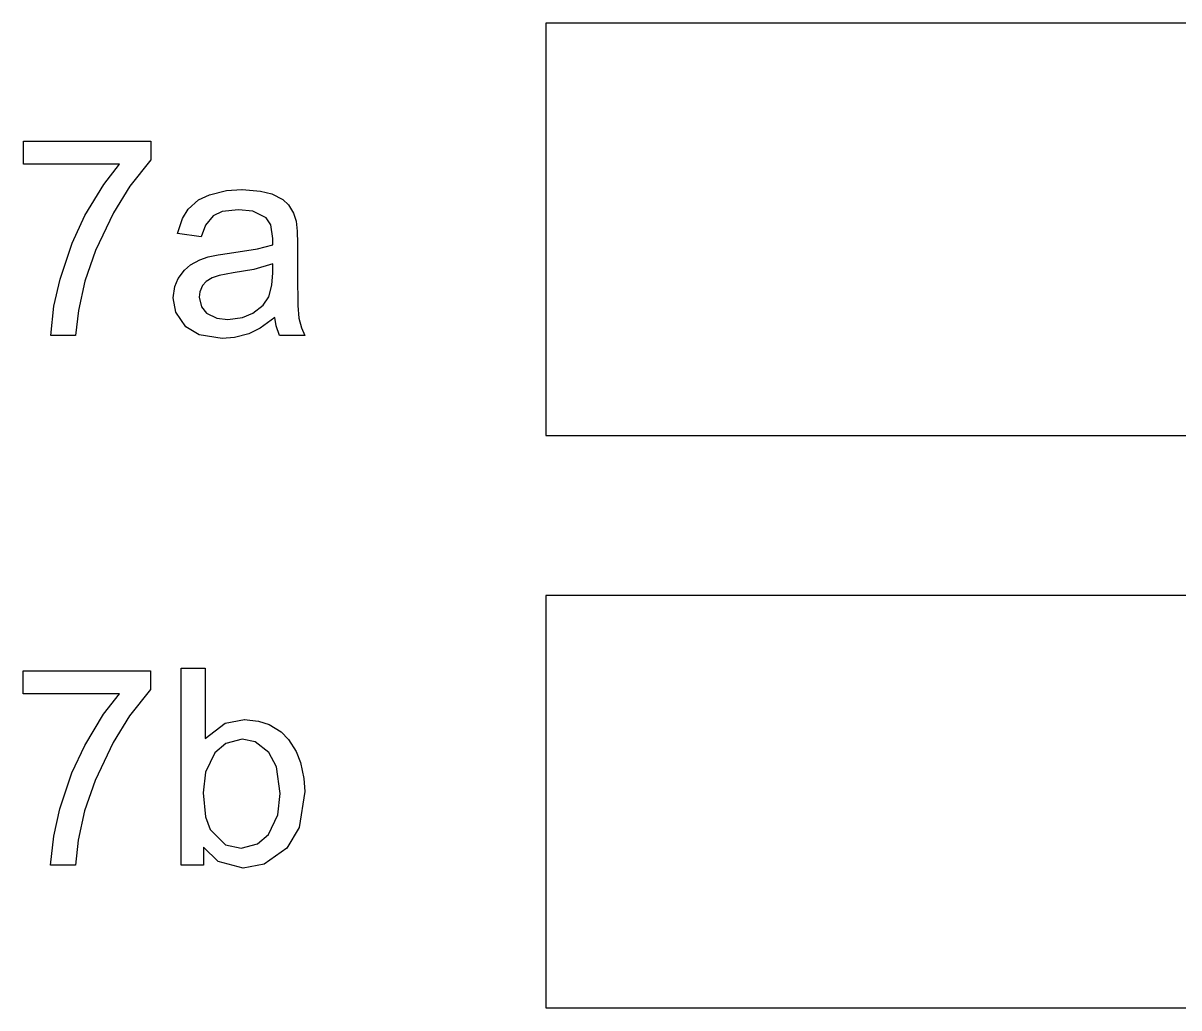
# Model space of a CAD drawing. Header units: millimetres. Extents: x -489 to 574, y -241 to 530.
# Drawn here: x -327.1 to -273.8, y -47.3 to -1.8 of the extents above; entities that cross this region are included whole.
import ezdxf

# ---------------------------------------------------------------- set-up
doc = ezdxf.new("R2010")
doc.units = ezdxf.units.MM
doc.layers.add('01_线宽0.15', color=7, linetype='Continuous')
doc.layers.add('实填充图层01', color=7, linetype='Continuous')

# ---------------------------------------------------------------- blocks, each defined once
blk = doc.blocks.new('图块0884_无名图块')
at = {"layer": '实填充图层01'}
for p, q in [((0.86, 1.229), (-0.107, 0.003)), ((-0.107, 0.003), (-0.86, -1.229))]:
    blk.add_line(p, q, dxfattribs=at)
blk = doc.blocks.new('图块0885_无名图块')
at = {"layer": '实填充图层01'}
for p, q in [((0.659, 1.578), (-0.175, -0.167)), ((-0.175, -0.167), (-0.659, -1.578))]:
    blk.add_line(p, q, dxfattribs=at)
blk = doc.blocks.new('图块0886_无名图块')
at = {"layer": '实填充图层01'}
for p, q in [((0.214, 1.251), (-0.085, -0.096)), ((-0.085, -0.096), (-0.214, -1.251))]:
    blk.add_line(p, q, dxfattribs=at)
blk = doc.blocks.new('图块0887_无名图块')
at = {"layer": '实填充图层01'}
for p, q in [((-0.07, 0.045), (0.211, 1.298)), ((-0.211, -1.298), (-0.07, 0.045))]:
    blk.add_line(p, q, dxfattribs=at)
blk = doc.blocks.new('图块0888_无名图块')
at = {"layer": '实填充图层01'}
for p, q in [((-0.017, 0.203), (0.577, 1.468)), ((-0.577, -1.468), (-0.017, 0.203))]:
    blk.add_line(p, q, dxfattribs=at)
blk = doc.blocks.new('图块0889_无名图块')
at = {"layer": '实填充图层01'}
for p, q in [((0.073, 0.252), (0.8, 1.191)), ((-0.8, -1.191), (0.073, 0.252))]:
    blk.add_line(p, q, dxfattribs=at)
blk = doc.blocks.new('图块0890_无名图块')
at = {"layer": '实填充图层01'}
for p, q in [((0.599, 0.374), (-0.084, -0.121)), ((-0.084, -0.121), (-0.599, -0.374))]:
    blk.add_line(p, q, dxfattribs=at)
blk = doc.blocks.new('图块0891_无名图块')
at = {"layer": '实填充图层01'}
for p, q in [((0.617, 0.109), (-0.053, -0.067)), ((-0.053, -0.067), (-0.617, -0.109))]:
    blk.add_line(p, q, dxfattribs=at)
blk = doc.blocks.new('图块0892_无名图块')
at = {"layer": '实填充图层01'}
for p, q in [((-0.224, -0.099), (-0.835, 0.265)), ((0.835, -0.265), (-0.224, -0.099))]:
    blk.add_line(p, q, dxfattribs=at)
blk = doc.blocks.new('图块0893_无名图块')
at = {"layer": '实填充图层01'}
for p, q in [((-0.179, 0.008), (-0.292, 0.675)), ((0.292, -0.675), (-0.179, 0.008))]:
    blk.add_line(p, q, dxfattribs=at)
blk = doc.blocks.new('图块0894_无名图块')
at = {"layer": '实填充图层01'}
for p, q in [((-0.11, -0.441), (-0.041, 0.073)), ((-0.041, 0.073), (0.11, 0.441))]:
    blk.add_line(p, q, dxfattribs=at)
blk = doc.blocks.new('图块0895_无名图块')
at = {"layer": '实填充图层01'}
for p, q in [((-0.289, -0.32), (0.002, 0.077)), ((0.002, 0.077), (0.289, 0.32))]:
    blk.add_line(p, q, dxfattribs=at)
blk = doc.blocks.new('图块0896_无名图块')
at = {"layer": '实填充图层01'}
for p, q in [((-0.402, -0.183), (0.026, 0.051)), ((0.026, 0.051), (0.402, 0.183))]:
    blk.add_line(p, q, dxfattribs=at)
blk = doc.blocks.new('图块0897_无名图块')
at = {"layer": '实填充图层01'}
for p, q in [((-0.497, -0.084), (-0.022, 0.011)), ((-0.022, 0.011), (0.497, 0.084))]:
    blk.add_line(p, q, dxfattribs=at)
blk = doc.blocks.new('图块0898_无名图块')
at = {"layer": '实填充图层01'}
for p, q in [((-0.997, -0.192), (0.296, 0.007)), ((0.296, 0.007), (0.997, 0.192))]:
    blk.add_line(p, q, dxfattribs=at)
blk = doc.blocks.new('图块0899_无名图块')
at = {"layer": '实填充图层01'}
for p, q in [((-0.003, -0.145), (0.002, 0.059)), ((0.002, 0.059), (0.003, 0.145))]:
    blk.add_line(p, q, dxfattribs=at)
blk = doc.blocks.new('图块0900_无名图块')
at = {"layer": '实填充图层01'}
for p, q in [((0.059, 0.156), (-0.159, 0.479)), ((0.159, -0.479), (0.059, 0.156))]:
    blk.add_line(p, q, dxfattribs=at)
blk = doc.blocks.new('图块0901_无名图块')
at = {"layer": '实填充图层01'}
for p, q in [((0.026, 0.116), (-0.637, 0.188)), ((0.637, -0.188), (0.026, 0.116))]:
    blk.add_line(p, q, dxfattribs=at)
blk = doc.blocks.new('图块0902_无名图块')
at = {"layer": '实填充图层01'}
for p, q in [((-0.173, 0.051), (-0.583, -0.139)), ((0.583, 0.139), (-0.173, 0.051))]:
    blk.add_line(p, q, dxfattribs=at)
blk = doc.blocks.new('图块0903_无名图块')
at = {"layer": '实填充图层01'}
for p, q in [((-0.082, 0.047), (-0.278, -0.49)), ((0.278, 0.49), (-0.082, 0.047))]:
    blk.add_line(p, q, dxfattribs=at)
blk = doc.blocks.new('图块0904_无名图块')
at = {"layer": '实填充图层01'}
for p, q in [((-0.018, 0.135), (0.245, 0.567)), ((-0.245, -0.567), (-0.018, 0.135))]:
    blk.add_line(p, q, dxfattribs=at)
blk = doc.blocks.new('图块0905_无名图块')
at = {"layer": '实填充图层01'}
for p, q in [((-0.495, -0.332), (-0.016, 0.088)), ((-0.016, 0.088), (0.495, 0.332))]:
    blk.add_line(p, q, dxfattribs=at)
blk = doc.blocks.new('图块0906_无名图块')
at = {"layer": '实填充图层01'}
for p, q in [((-0.749, -0.116), (0.039, 0.071)), ((0.039, 0.071), (0.749, 0.116))]:
    blk.add_line(p, q, dxfattribs=at)
blk = doc.blocks.new('图块0907_无名图块')
at = {"layer": '实填充图层01'}
for p, q in [((-0.688, 0.1), (0.16, 0.037)), ((0.16, 0.037), (0.688, -0.1))]:
    blk.add_line(p, q, dxfattribs=at)
blk = doc.blocks.new('图块0908_无名图块')
at = {"layer": '实填充图层01'}
for p, q in [((-0.388, 0.25), (0.116, -0.005)), ((0.116, -0.005), (0.388, -0.25))]:
    blk.add_line(p, q, dxfattribs=at)
blk = doc.blocks.new('图块0909_无名图块')
at = {"layer": '实填充图层01'}
for p, q in [((-0.175, 0.381), (0.057, -0.007)), ((0.057, -0.007), (0.175, -0.381))]:
    blk.add_line(p, q, dxfattribs=at)
blk = doc.blocks.new('图块0910_无名图块')
at = {"layer": '实填充图层01'}
for p, q in [((-0.027, 0.513), (0.017, 0.05)), ((0.017, 0.05), (0.027, -0.513))]:
    blk.add_line(p, q, dxfattribs=at)
blk = doc.blocks.new('图块0911_无名图块')
at = {"layer": '实填充图层01'}
for p, q in [((-0.035, 0.983), (-0.013, -0.398)), ((-0.013, -0.398), (0.035, -0.983))]:
    blk.add_line(p, q, dxfattribs=at)
blk = doc.blocks.new('图块0912_无名图块')
at = {"layer": '实填充图层01'}
for p, q in [((-0.136, 0.398), (-0.017, -0.056)), ((-0.017, -0.056), (0.136, -0.398))]:
    blk.add_line(p, q, dxfattribs=at)
blk = doc.blocks.new('图块0913_无名图块')
at = {"layer": '实填充图层01'}
for p, q in [((-0.043, 0.02), (-0.108, 0.413)), ((0.108, -0.413), (-0.043, 0.02))]:
    blk.add_line(p, q, dxfattribs=at)
blk = doc.blocks.new('图块0914_无名图块')
at = {"layer": '实填充图层01'}
for p, q in [((0.915, 0.21), (0.04, -0.044)), ((0.04, -0.044), (-0.915, -0.21))]:
    blk.add_line(p, q, dxfattribs=at)
blk = doc.blocks.new('图块0915_无名图块')
at = {"layer": '实填充图层01'}
for p, q in [((0.489, 0.111), (-0.159, -0.007)), ((-0.159, -0.007), (-0.489, -0.111))]:
    blk.add_line(p, q, dxfattribs=at)
blk = doc.blocks.new('图块0916_无名图块')
at = {"layer": '实填充图层01'}
for p, q in [((-0.058, 0.006), (-0.22, -0.18)), ((0.22, 0.18), (-0.058, 0.006))]:
    blk.add_line(p, q, dxfattribs=at)
blk = doc.blocks.new('图块0917_无名图块')
at = {"layer": '实填充图层01'}
for p, q in [((0.078, 0.265), (-0.048, -0.018)), ((-0.048, -0.018), (-0.078, -0.265))]:
    blk.add_line(p, q, dxfattribs=at)
blk = doc.blocks.new('图块0918_无名图块')
at = {"layer": '实填充图层01'}
for p, q in [((-0.169, 0.369), (-0.064, -0.08)), ((-0.064, -0.08), (0.169, -0.369))]:
    blk.add_line(p, q, dxfattribs=at)
blk = doc.blocks.new('图块0919_无名图块')
at = {"layer": '实填充图层01'}
for p, q in [((-0.495, 0.148), (-0.017, -0.091)), ((-0.017, -0.091), (0.495, -0.148))]:
    blk.add_line(p, q, dxfattribs=at)
blk = doc.blocks.new('图块0920_无名图块')
at = {"layer": '实填充图层01'}
for p, q in [((0.103, -0.053), (0.575, 0.141)), ((-0.575, -0.141), (0.103, -0.053))]:
    blk.add_line(p, q, dxfattribs=at)
blk = doc.blocks.new('图块0921_无名图块')
at = {"layer": '实填充图层01'}
for p, q in [((0.11, -0.005), (0.369, 0.383)), ((-0.369, -0.383), (0.11, -0.005))]:
    blk.add_line(p, q, dxfattribs=at)
blk = doc.blocks.new('图块0922_无名图块')
at = {"layer": '实填充图层01'}
for p, q in [((0.055, -0.021), (0.09, 0.556)), ((-0.09, -0.556), (0.055, -0.021))]:
    blk.add_line(p, q, dxfattribs=at)
blk = doc.blocks.new('图块0923_无名图块')
at = {"layer": '实填充图层01'}
for p, q in [((0.86, 1.229), (-0.107, 0.003)), ((-0.107, 0.003), (-0.86, -1.229))]:
    blk.add_line(p, q, dxfattribs=at)
blk = doc.blocks.new('图块0924_无名图块')
at = {"layer": '实填充图层01'}
for p, q in [((0.659, 1.578), (-0.175, -0.167)), ((-0.175, -0.167), (-0.659, -1.578))]:
    blk.add_line(p, q, dxfattribs=at)
blk = doc.blocks.new('图块0925_无名图块')
at = {"layer": '实填充图层01'}
for p, q in [((0.214, 1.251), (-0.085, -0.096)), ((-0.085, -0.096), (-0.214, -1.251))]:
    blk.add_line(p, q, dxfattribs=at)
blk = doc.blocks.new('图块0926_无名图块')
at = {"layer": '实填充图层01'}
for p, q in [((-0.07, 0.045), (0.211, 1.298)), ((-0.211, -1.298), (-0.07, 0.045))]:
    blk.add_line(p, q, dxfattribs=at)
blk = doc.blocks.new('图块0927_无名图块')
at = {"layer": '实填充图层01'}
for p, q in [((-0.017, 0.203), (0.577, 1.468)), ((-0.577, -1.468), (-0.017, 0.203))]:
    blk.add_line(p, q, dxfattribs=at)
blk = doc.blocks.new('图块0928_无名图块')
at = {"layer": '实填充图层01'}
for p, q in [((0.073, 0.252), (0.8, 1.191)), ((-0.8, -1.191), (0.073, 0.252))]:
    blk.add_line(p, q, dxfattribs=at)
blk = doc.blocks.new('图块0929_无名图块')
at = {"layer": '实填充图层01'}
for p, q in [((0.599, 0.374), (-0.084, -0.121)), ((-0.084, -0.121), (-0.599, -0.374))]:
    blk.add_line(p, q, dxfattribs=at)
blk = doc.blocks.new('图块0930_无名图块')
at = {"layer": '实填充图层01'}
for p, q in [((0.617, 0.109), (-0.053, -0.067)), ((-0.053, -0.067), (-0.617, -0.109))]:
    blk.add_line(p, q, dxfattribs=at)
blk = doc.blocks.new('图块0931_无名图块')
at = {"layer": '实填充图层01'}
for p, q in [((-0.224, -0.099), (-0.835, 0.265)), ((0.835, -0.265), (-0.224, -0.099))]:
    blk.add_line(p, q, dxfattribs=at)
blk = doc.blocks.new('图块0932_无名图块')
at = {"layer": '实填充图层01'}
for p, q in [((-0.179, 0.008), (-0.292, 0.675)), ((0.292, -0.675), (-0.179, 0.008))]:
    blk.add_line(p, q, dxfattribs=at)
blk = doc.blocks.new('图块0933_无名图块')
at = {"layer": '实填充图层01'}
for p, q in [((-0.11, -0.441), (-0.041, 0.073)), ((-0.041, 0.073), (0.11, 0.441))]:
    blk.add_line(p, q, dxfattribs=at)
blk = doc.blocks.new('图块0934_无名图块')
at = {"layer": '实填充图层01'}
for p, q in [((-0.289, -0.32), (0.002, 0.077)), ((0.002, 0.077), (0.289, 0.32))]:
    blk.add_line(p, q, dxfattribs=at)
blk = doc.blocks.new('图块0935_无名图块')
at = {"layer": '实填充图层01'}
for p, q in [((-0.402, -0.183), (0.026, 0.051)), ((0.026, 0.051), (0.402, 0.183))]:
    blk.add_line(p, q, dxfattribs=at)
blk = doc.blocks.new('图块0936_无名图块')
at = {"layer": '实填充图层01'}
for p, q in [((-0.497, -0.084), (-0.022, 0.011)), ((-0.022, 0.011), (0.497, 0.084))]:
    blk.add_line(p, q, dxfattribs=at)
blk = doc.blocks.new('图块0937_无名图块')
at = {"layer": '实填充图层01'}
for p, q in [((-0.997, -0.192), (0.296, 0.007)), ((0.296, 0.007), (0.997, 0.192))]:
    blk.add_line(p, q, dxfattribs=at)
blk = doc.blocks.new('图块0938_无名图块')
at = {"layer": '实填充图层01'}
for p, q in [((-0.003, -0.145), (0.002, 0.059)), ((0.002, 0.059), (0.003, 0.145))]:
    blk.add_line(p, q, dxfattribs=at)
blk = doc.blocks.new('图块0939_无名图块')
at = {"layer": '实填充图层01'}
for p, q in [((0.059, 0.156), (-0.159, 0.479)), ((0.159, -0.479), (0.059, 0.156))]:
    blk.add_line(p, q, dxfattribs=at)
blk = doc.blocks.new('图块0940_无名图块')
at = {"layer": '实填充图层01'}
for p, q in [((0.026, 0.116), (-0.637, 0.188)), ((0.637, -0.188), (0.026, 0.116))]:
    blk.add_line(p, q, dxfattribs=at)
blk = doc.blocks.new('图块0941_无名图块')
at = {"layer": '实填充图层01'}
for p, q in [((-0.173, 0.051), (-0.583, -0.139)), ((0.583, 0.139), (-0.173, 0.051))]:
    blk.add_line(p, q, dxfattribs=at)
blk = doc.blocks.new('图块0942_无名图块')
at = {"layer": '实填充图层01'}
for p, q in [((-0.082, 0.047), (-0.278, -0.49)), ((0.278, 0.49), (-0.082, 0.047))]:
    blk.add_line(p, q, dxfattribs=at)
blk = doc.blocks.new('图块0943_无名图块')
at = {"layer": '实填充图层01'}
for p, q in [((-0.018, 0.135), (0.245, 0.567)), ((-0.245, -0.567), (-0.018, 0.135))]:
    blk.add_line(p, q, dxfattribs=at)
blk = doc.blocks.new('图块0944_无名图块')
at = {"layer": '实填充图层01'}
for p, q in [((-0.495, -0.332), (-0.016, 0.088)), ((-0.016, 0.088), (0.495, 0.332))]:
    blk.add_line(p, q, dxfattribs=at)
blk = doc.blocks.new('图块0945_无名图块')
at = {"layer": '实填充图层01'}
for p, q in [((-0.749, -0.116), (0.039, 0.071)), ((0.039, 0.071), (0.749, 0.116))]:
    blk.add_line(p, q, dxfattribs=at)
blk = doc.blocks.new('图块0946_无名图块')
at = {"layer": '实填充图层01'}
for p, q in [((-0.688, 0.1), (0.16, 0.037)), ((0.16, 0.037), (0.688, -0.1))]:
    blk.add_line(p, q, dxfattribs=at)
blk = doc.blocks.new('图块0947_无名图块')
at = {"layer": '实填充图层01'}
for p, q in [((-0.388, 0.25), (0.116, -0.005)), ((0.116, -0.005), (0.388, -0.25))]:
    blk.add_line(p, q, dxfattribs=at)
blk = doc.blocks.new('图块0948_无名图块')
at = {"layer": '实填充图层01'}
for p, q in [((-0.175, 0.381), (0.057, -0.007)), ((0.057, -0.007), (0.175, -0.381))]:
    blk.add_line(p, q, dxfattribs=at)
blk = doc.blocks.new('图块0949_无名图块')
at = {"layer": '实填充图层01'}
for p, q in [((-0.027, 0.513), (0.017, 0.05)), ((0.017, 0.05), (0.027, -0.513))]:
    blk.add_line(p, q, dxfattribs=at)
blk = doc.blocks.new('图块0950_无名图块')
at = {"layer": '实填充图层01'}
for p, q in [((-0.035, 0.983), (-0.013, -0.398)), ((-0.013, -0.398), (0.035, -0.983))]:
    blk.add_line(p, q, dxfattribs=at)
blk = doc.blocks.new('图块0951_无名图块')
at = {"layer": '实填充图层01'}
for p, q in [((-0.136, 0.398), (-0.017, -0.056)), ((-0.017, -0.056), (0.136, -0.398))]:
    blk.add_line(p, q, dxfattribs=at)
blk = doc.blocks.new('图块0952_无名图块')
at = {"layer": '实填充图层01'}
for p, q in [((-0.043, 0.02), (-0.108, 0.413)), ((0.108, -0.413), (-0.043, 0.02))]:
    blk.add_line(p, q, dxfattribs=at)
blk = doc.blocks.new('图块0953_无名图块')
at = {"layer": '实填充图层01'}
for p, q in [((0.915, 0.21), (0.04, -0.044)), ((0.04, -0.044), (-0.915, -0.21))]:
    blk.add_line(p, q, dxfattribs=at)
blk = doc.blocks.new('图块0954_无名图块')
at = {"layer": '实填充图层01'}
for p, q in [((0.489, 0.111), (-0.159, -0.007)), ((-0.159, -0.007), (-0.489, -0.111))]:
    blk.add_line(p, q, dxfattribs=at)
blk = doc.blocks.new('图块0955_无名图块')
at = {"layer": '实填充图层01'}
for p, q in [((-0.058, 0.006), (-0.22, -0.18)), ((0.22, 0.18), (-0.058, 0.006))]:
    blk.add_line(p, q, dxfattribs=at)
blk = doc.blocks.new('图块0956_无名图块')
at = {"layer": '实填充图层01'}
for p, q in [((0.078, 0.265), (-0.048, -0.018)), ((-0.048, -0.018), (-0.078, -0.265))]:
    blk.add_line(p, q, dxfattribs=at)
blk = doc.blocks.new('图块0957_无名图块')
at = {"layer": '实填充图层01'}
for p, q in [((-0.169, 0.369), (-0.064, -0.08)), ((-0.064, -0.08), (0.169, -0.369))]:
    blk.add_line(p, q, dxfattribs=at)
blk = doc.blocks.new('图块0958_无名图块')
at = {"layer": '实填充图层01'}
for p, q in [((-0.495, 0.148), (-0.017, -0.091)), ((-0.017, -0.091), (0.495, -0.148))]:
    blk.add_line(p, q, dxfattribs=at)
blk = doc.blocks.new('图块0959_无名图块')
at = {"layer": '实填充图层01'}
for p, q in [((0.103, -0.053), (0.575, 0.141)), ((-0.575, -0.141), (0.103, -0.053))]:
    blk.add_line(p, q, dxfattribs=at)
blk = doc.blocks.new('图块0960_无名图块')
at = {"layer": '实填充图层01'}
for p, q in [((0.11, -0.005), (0.369, 0.383)), ((-0.369, -0.383), (0.11, -0.005))]:
    blk.add_line(p, q, dxfattribs=at)
blk = doc.blocks.new('图块0961_无名图块')
at = {"layer": '实填充图层01'}
for p, q in [((0.055, -0.021), (0.09, 0.556)), ((-0.09, -0.556), (0.055, -0.021))]:
    blk.add_line(p, q, dxfattribs=at)
blk = doc.blocks.new('图块0962_无名图块')
at = {"layer": '实填充图层01'}
for p, q in [((0.861, 1.229), (-0.107, 0.003)), ((-0.107, 0.003), (-0.861, -1.229))]:
    blk.add_line(p, q, dxfattribs=at)
blk = doc.blocks.new('图块0963_无名图块')
at = {"layer": '实填充图层01'}
for p, q in [((0.659, 1.578), (-0.175, -0.167)), ((-0.175, -0.167), (-0.659, -1.578))]:
    blk.add_line(p, q, dxfattribs=at)
blk = doc.blocks.new('图块0964_无名图块')
at = {"layer": '实填充图层01'}
for p, q in [((0.214, 1.251), (-0.085, -0.096)), ((-0.085, -0.096), (-0.214, -1.251))]:
    blk.add_line(p, q, dxfattribs=at)
blk = doc.blocks.new('图块0965_无名图块')
at = {"layer": '实填充图层01'}
for p, q in [((-0.069, 0.045), (0.211, 1.297)), ((-0.211, -1.297), (-0.069, 0.045))]:
    blk.add_line(p, q, dxfattribs=at)
blk = doc.blocks.new('图块0966_无名图块')
at = {"layer": '实填充图层01'}
for p, q in [((-0.017, 0.203), (0.577, 1.468)), ((-0.577, -1.468), (-0.017, 0.203))]:
    blk.add_line(p, q, dxfattribs=at)
blk = doc.blocks.new('图块0967_无名图块')
at = {"layer": '实填充图层01'}
for p, q in [((0.072, 0.252), (0.8, 1.191)), ((-0.8, -1.191), (0.072, 0.252))]:
    blk.add_line(p, q, dxfattribs=at)
blk = doc.blocks.new('图块0968_无名图块')
at = {"layer": '实填充图层01'}
for p, q in [((-0.903, -0.441), (0.012, 0.27)), ((0.012, 0.27), (0.903, 0.441))]:
    blk.add_line(p, q, dxfattribs=at)
blk = doc.blocks.new('图块0969_无名图块')
at = {"layer": '实填充图层01'}
for p, q in [((-0.576, 0.122), (0.085, 0.046)), ((0.085, 0.046), (0.576, -0.122))]:
    blk.add_line(p, q, dxfattribs=at)
blk = doc.blocks.new('图块0970_无名图块')
at = {"layer": '实填充图层01'}
for p, q in [((-0.447, 0.344), (0.1, 0.007)), ((0.1, 0.007), (0.447, -0.344))]:
    blk.add_line(p, q, dxfattribs=at)
blk = doc.blocks.new('图块0971_无名图块')
at = {"layer": '实填充图层01'}
for p, q in [((-0.274, 0.534), (0.07, -0.02)), ((0.07, -0.02), (0.274, -0.534))]:
    blk.add_line(p, q, dxfattribs=at)
blk = doc.blocks.new('图块0972_无名图块')
at = {"layer": '实填充图层01'}
for p, q in [((-0.099, 0.668), (0.061, -0.058)), ((0.061, -0.058), (0.099, -0.668))]:
    blk.add_line(p, q, dxfattribs=at)
blk = doc.blocks.new('图块0973_无名图块')
at = {"layer": '实填充图层01'}
for p, q in [((0.418, 1.306), (0.155, -0.346)), ((0.155, -0.346), (-0.418, -1.306))]:
    blk.add_line(p, q, dxfattribs=at)
blk = doc.blocks.new('图块0974_无名图块')
at = {"layer": '实填充图层01'}
for p, q in [((1.004, 0.461), (-0.038, -0.283)), ((-0.038, -0.283), (-1.004, -0.461))]:
    blk.add_line(p, q, dxfattribs=at)
blk = doc.blocks.new('图块0975_无名图块')
at = {"layer": '实填充图层01'}
for p, q in [((-0.233, -0.18), (-0.915, 0.485)), ((0.915, -0.485), (-0.233, -0.18))]:
    blk.add_line(p, q, dxfattribs=at)
blk = doc.blocks.new('图块0976_无名图块')
at = {"layer": '实填充图层01'}
for p, q in [((-0.161, 0.854), (-0.06, -0.264)), ((-0.06, -0.264), (0.161, -0.854))]:
    blk.add_line(p, q, dxfattribs=at)
blk = doc.blocks.new('图块0977_无名图块')
at = {"layer": '实填充图层01'}
for p, q in [((-0.712, 0.431), (-0.006, -0.264)), ((-0.006, -0.264), (0.712, -0.431))]:
    blk.add_line(p, q, dxfattribs=at)
blk = doc.blocks.new('图块0978_无名图块')
at = {"layer": '实填充图层01'}
for p, q in [((0.126, -0.118), (0.632, 0.317)), ((-0.632, -0.317), (0.126, -0.118))]:
    blk.add_line(p, q, dxfattribs=at)
blk = doc.blocks.new('图块0979_无名图块')
at = {"layer": '实填充图层01'}
for p, q in [((0.163, -0.04), (0.267, 0.946)), ((-0.267, -0.946), (0.163, -0.04))]:
    blk.add_line(p, q, dxfattribs=at)
blk = doc.blocks.new('图块0980_无名图块')
at = {"layer": '实填充图层01'}
for p, q in [((0.095, 0.281), (-0.255, 0.95)), ((0.255, -0.95), (0.095, 0.281))]:
    blk.add_line(p, q, dxfattribs=at)
blk = doc.blocks.new('图块0981_无名图块')
at = {"layer": '实填充图层01'}
for p, q in [((-0.022, 0.188), (-0.618, 0.307)), ((0.618, -0.307), (-0.022, 0.188))]:
    blk.add_line(p, q, dxfattribs=at)
blk = doc.blocks.new('图块0982_无名图块')
at = {"layer": '实填充图层01'}
for p, q in [((-0.126, 0.118), (-0.632, -0.317)), ((0.632, 0.317), (-0.126, 0.118))]:
    blk.add_line(p, q, dxfattribs=at)
blk = doc.blocks.new('图块0983_无名图块')
at = {"layer": '实填充图层01'}
for p, q in [((0.267, 0.919), (-0.163, 0.03)), ((-0.163, 0.03), (-0.267, -0.919))]:
    blk.add_line(p, q, dxfattribs=at)
blk = doc.blocks.new('图块0984_无名图块')
at = {"layer": '实填充图层01'}
for p, q in [((0.861, 1.229), (-0.107, 0.003)), ((-0.107, 0.003), (-0.861, -1.229))]:
    blk.add_line(p, q, dxfattribs=at)
blk = doc.blocks.new('图块0985_无名图块')
at = {"layer": '实填充图层01'}
for p, q in [((0.659, 1.578), (-0.175, -0.167)), ((-0.175, -0.167), (-0.659, -1.578))]:
    blk.add_line(p, q, dxfattribs=at)
blk = doc.blocks.new('图块0986_无名图块')
at = {"layer": '实填充图层01'}
for p, q in [((0.214, 1.251), (-0.085, -0.096)), ((-0.085, -0.096), (-0.214, -1.251))]:
    blk.add_line(p, q, dxfattribs=at)
blk = doc.blocks.new('图块0987_无名图块')
at = {"layer": '实填充图层01'}
for p, q in [((-0.069, 0.045), (0.211, 1.297)), ((-0.211, -1.297), (-0.069, 0.045))]:
    blk.add_line(p, q, dxfattribs=at)
blk = doc.blocks.new('图块0988_无名图块')
at = {"layer": '实填充图层01'}
for p, q in [((-0.017, 0.203), (0.577, 1.468)), ((-0.577, -1.468), (-0.017, 0.203))]:
    blk.add_line(p, q, dxfattribs=at)
blk = doc.blocks.new('图块0989_无名图块')
at = {"layer": '实填充图层01'}
for p, q in [((0.072, 0.252), (0.8, 1.191)), ((-0.8, -1.191), (0.072, 0.252))]:
    blk.add_line(p, q, dxfattribs=at)
blk = doc.blocks.new('图块0990_无名图块')
at = {"layer": '实填充图层01'}
for p, q in [((-0.903, -0.441), (0.012, 0.27)), ((0.012, 0.27), (0.903, 0.441))]:
    blk.add_line(p, q, dxfattribs=at)
blk = doc.blocks.new('图块0991_无名图块')
at = {"layer": '实填充图层01'}
for p, q in [((-0.576, 0.122), (0.085, 0.046)), ((0.085, 0.046), (0.576, -0.122))]:
    blk.add_line(p, q, dxfattribs=at)
blk = doc.blocks.new('图块0992_无名图块')
at = {"layer": '实填充图层01'}
for p, q in [((-0.447, 0.344), (0.1, 0.007)), ((0.1, 0.007), (0.447, -0.344))]:
    blk.add_line(p, q, dxfattribs=at)
blk = doc.blocks.new('图块0993_无名图块')
at = {"layer": '实填充图层01'}
for p, q in [((-0.274, 0.534), (0.07, -0.02)), ((0.07, -0.02), (0.274, -0.534))]:
    blk.add_line(p, q, dxfattribs=at)
blk = doc.blocks.new('图块0994_无名图块')
at = {"layer": '实填充图层01'}
for p, q in [((-0.099, 0.668), (0.061, -0.058)), ((0.061, -0.058), (0.099, -0.668))]:
    blk.add_line(p, q, dxfattribs=at)
blk = doc.blocks.new('图块0995_无名图块')
at = {"layer": '实填充图层01'}
for p, q in [((0.418, 1.306), (0.155, -0.346)), ((0.155, -0.346), (-0.418, -1.306))]:
    blk.add_line(p, q, dxfattribs=at)
blk = doc.blocks.new('图块0996_无名图块')
at = {"layer": '实填充图层01'}
for p, q in [((1.004, 0.461), (-0.038, -0.283)), ((-0.038, -0.283), (-1.004, -0.461))]:
    blk.add_line(p, q, dxfattribs=at)
blk = doc.blocks.new('图块0997_无名图块')
at = {"layer": '实填充图层01'}
for p, q in [((-0.233, -0.18), (-0.915, 0.485)), ((0.915, -0.485), (-0.233, -0.18))]:
    blk.add_line(p, q, dxfattribs=at)
blk = doc.blocks.new('图块0998_无名图块')
at = {"layer": '实填充图层01'}
for p, q in [((-0.161, 0.854), (-0.06, -0.264)), ((-0.06, -0.264), (0.161, -0.854))]:
    blk.add_line(p, q, dxfattribs=at)
blk = doc.blocks.new('图块0999_无名图块')
at = {"layer": '实填充图层01'}
for p, q in [((-0.712, 0.431), (-0.006, -0.264)), ((-0.006, -0.264), (0.712, -0.431))]:
    blk.add_line(p, q, dxfattribs=at)
blk = doc.blocks.new('图块1000_无名图块')
at = {"layer": '实填充图层01'}
for p, q in [((0.126, -0.118), (0.632, 0.317)), ((-0.632, -0.317), (0.126, -0.118))]:
    blk.add_line(p, q, dxfattribs=at)
blk = doc.blocks.new('图块1001_无名图块')
at = {"layer": '实填充图层01'}
for p, q in [((0.163, -0.04), (0.267, 0.946)), ((-0.267, -0.946), (0.163, -0.04))]:
    blk.add_line(p, q, dxfattribs=at)
blk = doc.blocks.new('图块1002_无名图块')
at = {"layer": '实填充图层01'}
for p, q in [((0.095, 0.281), (-0.255, 0.95)), ((0.255, -0.95), (0.095, 0.281))]:
    blk.add_line(p, q, dxfattribs=at)
blk = doc.blocks.new('图块1003_无名图块')
at = {"layer": '实填充图层01'}
for p, q in [((-0.022, 0.188), (-0.618, 0.307)), ((0.618, -0.307), (-0.022, 0.188))]:
    blk.add_line(p, q, dxfattribs=at)
blk = doc.blocks.new('图块1004_无名图块')
at = {"layer": '实填充图层01'}
for p, q in [((-0.126, 0.118), (-0.632, -0.317)), ((0.632, 0.317), (-0.126, 0.118))]:
    blk.add_line(p, q, dxfattribs=at)
blk = doc.blocks.new('图块1005_无名图块')
at = {"layer": '实填充图层01'}
for p, q in [((0.267, 0.919), (-0.163, 0.03)), ((-0.163, 0.03), (-0.267, -0.919))]:
    blk.add_line(p, q, dxfattribs=at)

msp = doc.modelspace()

# ---------------------------------------------------------------- linework, layer by layer
at = {"layer": '01_线宽0.15'}
for p, q in [((-169.659, -1.806), (-303.009, -1.806)), ((-303.009, -1.806), (-303.009, -20.856)), ((-327.136, -8.32), (-327.136, -7.253)), ((-327.136, -7.253), (-321.256, -7.253)), ((-327.136, -8.32), (-327.136, -7.253)), ((-327.136, -7.253), (-321.256, -7.253)), ((-321.256, -7.253), (-321.256, -8.117)), ((-321.256, -7.253), (-321.256, -8.117)), ((-322.691, -8.32), (-327.136, -8.32)), ((-322.691, -8.32), (-327.136, -8.32)), ((-318.929, -11.685), (-320.022, -11.533)), ((-318.929, -11.685), (-320.022, -11.533)), ((-314.484, -11.988), (-314.484, -13.47)), ((-314.484, -11.988), (-314.484, -13.47)), ((-315.621, -13.336), (-315.615, -12.93)), ((-315.621, -13.336), (-315.615, -12.93)), ((-324.723, -16.232), (-325.866, -16.232)), ((-324.723, -16.232), (-325.866, -16.232)), ((-314.141, -16.232), (-315.31, -16.232)), ((-314.141, -16.232), (-315.31, -16.232)), ((-303.009, -20.856), (-169.659, -20.856)), ((-169.659, -28.253), (-303.009, -28.253)), ((-303.009, -28.253), (-303.009, -47.303)), ((-327.148, -32.792), (-327.148, -31.725)), ((-327.148, -31.725), (-321.268, -31.725)), ((-327.148, -32.792), (-327.148, -31.725)), ((-327.148, -31.725), (-321.268, -31.725)), ((-321.268, -31.725), (-321.268, -32.589)), ((-321.268, -31.725), (-321.268, -32.589)), ((-319.856, -40.704), (-319.856, -31.611)), ((-319.856, -31.611), (-318.739, -31.611)), ((-319.856, -40.704), (-319.856, -31.611)), ((-319.856, -31.611), (-318.739, -31.611)), ((-318.739, -31.611), (-318.739, -34.856)), ((-318.739, -31.611), (-318.739, -34.856)), ((-322.703, -32.792), (-327.148, -32.792)), ((-322.703, -32.792), (-327.148, -32.792)), ((-318.815, -39.875), (-318.815, -40.704)), ((-318.815, -39.875), (-318.815, -40.704)), ((-324.735, -40.704), (-325.878, -40.704)), ((-324.735, -40.704), (-325.878, -40.704)), ((-318.815, -40.704), (-319.856, -40.704)), ((-318.815, -40.704), (-319.856, -40.704)), ((-303.009, -47.303), (-169.659, -47.303))]:
    msp.add_line(p, q, dxfattribs=at)

# ---------------------------------------------------------------- block references
for name, p in [('图块0889_无名图块', (-323.491, -9.511)), ('图块0928_无名图块', (-323.491, -9.511)), ('图块0884_无名图块', (-322.116, -9.345)), ('图块0923_无名图块', (-322.116, -9.345)), ('图块0906_无名图块', (-317.791, -9.617)), ('图块0945_无名图块', (-317.791, -9.617)), ('图块0907_无名图块', (-316.353, -9.601)), ('图块0946_无名图块', (-316.353, -9.601)), ('图块0905_无名图块', (-319.035, -10.066)), ('图块0944_无名图块', (-319.035, -10.066)), ('图块0908_无名图块', (-315.277, -9.95)), ('图块0947_无名图块', (-315.277, -9.95)), ('图块0885_无名图块', (-323.636, -12.152)), ('图块0924_无名图块', (-323.636, -12.152)), ('图块0904_无名图块', (-319.776, -10.966)), ('图块0943_无名图块', (-319.776, -10.966)), ('图块0902_无名图块', (-317.79, -10.567)), ('图块0941_无名图块', (-317.79, -10.567)), ('图块0901_无名图块', (-316.569, -10.617)), ('图块0940_无名图块', (-316.569, -10.617)), ('图块0909_无名图块', (-314.714, -10.58)), ('图块0948_无名图块', (-314.714, -10.58)), ('图块0888_无名图块', (-324.868, -12.169)), ('图块0927_无名图块', (-324.868, -12.169)), ('图块0903_无名图块', (-318.651, -11.195)), ('图块0942_无名图块', (-318.651, -11.195)), ('图块0900_无名图块', (-315.773, -11.284)), ('图块0939_无名图块', (-315.773, -11.284)), ('图块0910_无名图块', (-314.512, -11.475)), ('图块0949_无名图块', (-314.512, -11.475)), ('图块0898_无名图块', (-316.618, -12.245)), ('图块0937_无名图块', (-316.618, -12.245)), ('图块0899_无名图块', (-315.618, -11.909)), ('图块0938_无名图块', (-315.618, -11.909)), ('图块0896_无名图块', (-319.012, -12.787)), ('图块0935_无名图块', (-319.012, -12.787)), ('图块0897_无名图块', (-318.112, -12.52)), ('图块0936_无名图块', (-318.112, -12.52)), ('图块0895_无名图块', (-319.703, -13.29)), ('图块0934_无名图块', (-319.703, -13.29)), ('图块0914_无名图块', (-316.529, -13.14)), ('图块0953_无名图块', (-316.529, -13.14)), ('图块0922_无名图块', (-315.711, -13.892)), ('图块0961_无名图块', (-315.711, -13.892)), ('图块0887_无名图块', (-325.655, -14.934)), ('图块0926_无名图块', (-325.655, -14.934)), ('图块0886_无名图块', (-324.509, -14.981)), ('图块0925_无名图块', (-324.509, -14.981)), ('图块0894_无名图块', (-320.102, -14.051)), ('图块0933_无名图块', (-320.102, -14.051)), ('图块0916_无名图块', (-318.642, -13.751)), ('图块0955_无名图块', (-318.642, -13.751)), ('图块0915_无名图块', (-317.932, -13.46)), ('图块0954_无名图块', (-317.932, -13.46)), ('图块0911_无名图块', (-314.449, -14.453)), ('图块0950_无名图块', (-314.449, -14.453)), ('图块0917_无名图块', (-318.94, -14.196)), ('图块0956_无名图块', (-318.94, -14.196)), ('图块0893_无名图块', (-319.92, -15.167)), ('图块0932_无名图块', (-319.92, -15.167)), ('图块0918_无名图块', (-318.849, -14.83)), ('图块0957_无名图块', (-318.849, -14.83)), ('图块0921_无名图块', (-316.17, -14.831)), ('图块0960_无名图块', (-316.17, -14.831)), ('图块0919_无名图块', (-318.184, -15.347)), ('图块0958_无名图块', (-318.184, -15.347)), ('图块0920_无名图块', (-317.114, -15.355)), ('图块0959_无名图块', (-317.114, -15.355)), ('图块0890_无名图块', (-316.125, -15.78)), ('图块0929_无名图块', (-316.125, -15.78)), ('图块0913_无名图块', (-315.418, -15.819)), ('图块0952_无名图块', (-315.418, -15.819)), ('图块0912_无名图块', (-314.278, -15.834)), ('图块0951_无名图块', (-314.278, -15.834)), ('图块0892_无名图块', (-318.793, -16.107)), ('图块0931_无名图块', (-318.793, -16.107)), ('图块0891_无名图块', (-317.341, -16.263)), ('图块0930_无名图块', (-317.341, -16.263)), ('图块0967_无名图块', (-323.503, -33.983)), ('图块0989_无名图块', (-323.503, -33.983)), ('图块0962_无名图块', (-322.129, -33.818)), ('图块0984_无名图块', (-322.129, -33.818)), ('图块0968_无名图块', (-317.836, -34.415)), ('图块0990_无名图块', (-317.836, -34.415)), ('图块0969_无名图块', (-316.358, -34.095)), ('图块0991_无名图块', (-316.358, -34.095)), ('图块0970_无名图块', (-315.335, -34.561)), ('图块0992_无名图块', (-315.335, -34.561)), ('图块0966_无名图块', (-324.88, -36.641)), ('图块0988_无名图块', (-324.88, -36.641)), ('图块0963_无名图块', (-323.648, -36.624)), ('图块0985_无名图块', (-323.648, -36.624)), ('图块0982_无名图块', (-317.663, -35.205)), ('图块1004_无名图块', (-317.663, -35.205)), ('图块0981_无名图块', (-316.413, -35.195)), ('图块1003_无名图块', (-316.413, -35.195)), ('图块0971_无名图块', (-314.614, -35.439)), ('图块0993_无名图块', (-314.614, -35.439)), ('图块0983_无名图块', (-318.561, -36.441)), ('图块1005_无名图块', (-318.561, -36.441)), ('图块0980_无名图块', (-315.54, -36.452)), ('图块1002_无名图块', (-315.54, -36.452)), ('图块0972_无名图块', (-314.241, -36.641)), ('图块0994_无名图块', (-314.241, -36.641)), ('图块0973_无名图块', (-314.559, -38.615)), ('图块0995_无名图块', (-314.559, -38.615)), ('图块0976_无名图块', (-318.667, -38.214)), ('图块0998_无名图块', (-318.667, -38.214)), ('图块0979_无名图块', (-315.551, -38.348)), ('图块1001_无名图块', (-315.551, -38.348)), ('图块0965_无名图块', (-325.668, -39.407)), ('图块0987_无名图块', (-325.668, -39.407)), ('图块0964_无名图块', (-324.522, -39.453)), ('图块0986_无名图块', (-324.522, -39.453)), ('图块0977_无名图块', (-317.794, -39.499)), ('图块0999_无名图块', (-317.794, -39.499)), ('图块0978_无名图块', (-316.45, -39.612)), ('图块1000_无名图块', (-316.45, -39.612)), ('图块0975_无名图块', (-317.901, -40.359)), ('图块0997_无名图块', (-317.901, -40.359)), ('图块0974_无名图块', (-315.982, -40.383)), ('图块0996_无名图块', (-315.982, -40.383))]:
    msp.add_blockref(name, p)

doc.saveas('drawing.dxf')
